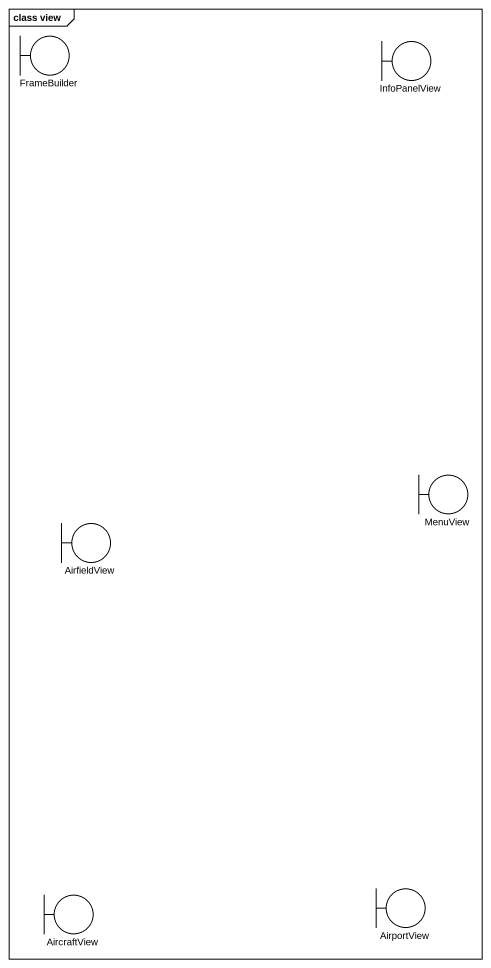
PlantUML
@startuml
mainframe class view
boundary FrameBuilder
boundary InfoPanelView
boundary MenuView
boundary AirfieldView
boundary AirportView
boundary AircraftView
@enduml
